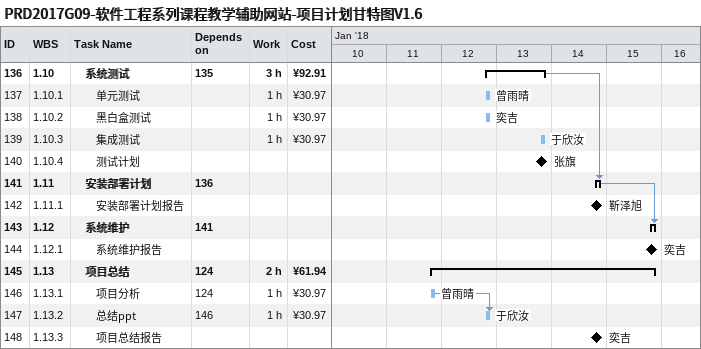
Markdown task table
PRD2017G09-软件工程系列课程教学辅助网站-项目计划甘特图V1.6

| ID | WBS | Task | Start | Finish | Predecessors | Resources | Work (h) | Cost (¥) |
|---|---|---|---|---|---|---|---|---|
| 136 | 1.10 | **系统测试** | 2018-01-12 | 2018-01-13 | 135 |  | 3 | 92.91 |
| 137 | 1.10.1 | 单元测试 | 2018-01-12 | 2018-01-12 |  | 曾雨晴 | 1 | 30.97 |
| 138 | 1.10.2 | 黑白盒测试 | 2018-01-12 | 2018-01-12 |  | 奕吉 | 1 | 30.97 |
| 139 | 1.10.3 | 集成测试 | 2018-01-13 | 2018-01-13 |  | 于欣汝 | 1 | 30.97 |
| 140 | 1.10.4 | 测试计划 (milestone) | 2018-01-13 | 2018-01-13 |  | 张旗 |  |  |
| 141 | 1.11 | **安装部署计划** | 2018-01-14 | 2018-01-14 | 136 |  |  |  |
| 142 | 1.11.1 | 安装部署计划报告 (milestone) | 2018-01-14 | 2018-01-14 |  | 靳泽旭 |  |  |
| 143 | 1.12 | **系统维护** | 2018-01-15 | 2018-01-15 | 141 |  |  |  |
| 144 | 1.12.1 | 系统维护报告 (milestone) | 2018-01-15 | 2018-01-15 |  | 奕吉 |  |  |
| 145 | 1.13 | **项目总结** | 2018-01-11 | 2018-01-15 | 124 |  | 2 | 61.94 |
| 146 | 1.13.1 | 项目分析 | 2018-01-11 | 2018-01-11 | 124 | 曾雨晴 | 1 | 30.97 |
| 147 | 1.13.2 | 总结ppt | 2018-01-12 | 2018-01-12 | 146 | 于欣汝 | 1 | 30.97 |
| 148 | 1.13.3 | 项目总结报告 (milestone) | 2018-01-14 | 2018-01-14 |  | 奕吉 |  |  |
